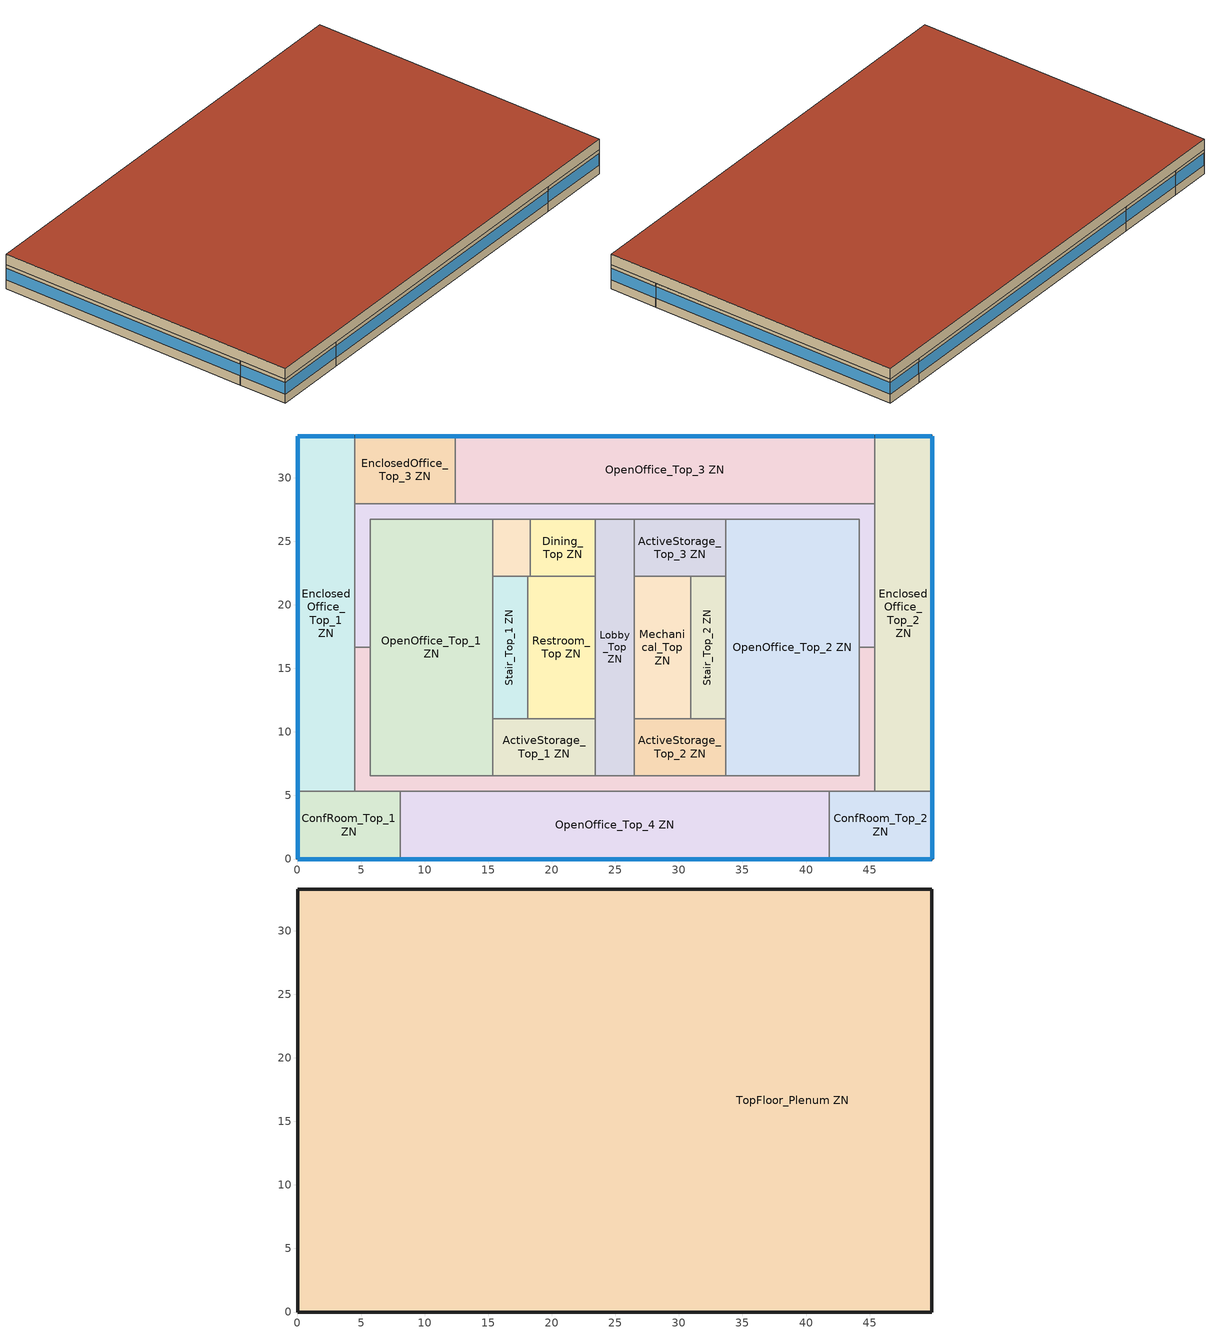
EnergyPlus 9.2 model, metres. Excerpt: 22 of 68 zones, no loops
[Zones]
ActiveStorage_Top_1 ZN
 floor to MidFloor_Plenum ZN (Typical Interior Floor): 23.43,11.04 23.43,6.56 15.35,6.56 15.35,11.04 z7.92
 wall to Restroom_Top ZN (Typical Interior Wall): 23.43,11.04 18.1,11.04 z7.92:10.67
 wall to OpenOffice_Top_1 ZN (Typical Interior Wall): 15.35,11.04 15.35,6.56 z7.92:10.67
 wall to Corridor_Top_1 ZN (Typical Interior Wall): 15.35,6.56 23.43,6.56 z7.92:10.67
 wall to Lobby_Top ZN (Typical Interior Wall): 23.43,6.56 23.43,11.04 z7.92:10.67
 wall to Stair_Top_1 ZN (Typical Interior Wall): 18.1,11.04 15.35,11.04 z7.92:10.67
ActiveStorage_Top_2 ZN
 floor to MidFloor_Plenum ZN (Typical Interior Floor): 33.67,11.04 33.67,6.56 26.48,6.56 26.48,11.04 z7.92
 wall to Lobby_Top ZN (Typical Interior Wall): 26.48,11.04 26.48,6.56 z7.92:10.67
 wall to Mechanical_Top ZN (Typical Interior Wall): 30.93,11.04 26.48,11.04 z7.92:10.67
 wall to Corridor_Top_1 ZN (Typical Interior Wall): 26.48,6.56 33.67,6.56 z7.92:10.67
 wall to OpenOffice_Top_2 ZN (Typical Interior Wall): 33.67,6.56 33.67,11.04 z7.92:10.67
 wall to Stair_Top_2 ZN (Typical Interior Wall): 33.67,11.04 30.93,11.04 z7.92:10.67
ActiveStorage_Top_3 ZN
 floor to MidFloor_Plenum ZN (Typical Interior Floor): 33.67,26.71 33.67,22.23 26.48,22.23 26.48,26.71 z7.92
 wall to Stair_Top_2 ZN (Typical Interior Wall): 30.93,22.23 33.67,22.23 z7.92:10.67
 wall to Mechanical_Top ZN (Typical Interior Wall): 26.48,22.23 30.93,22.23 z7.92:10.67
 wall to Lobby_Top ZN (Typical Interior Wall): 26.48,26.71 26.48,22.23 z7.92:10.67
 wall to Corridor_Top_2 ZN (Typical Interior Wall): 33.67,26.71 26.48,26.71 z7.92:10.67
 wall to OpenOffice_Top_2 ZN (Typical Interior Wall): 33.67,22.23 33.67,26.71 z7.92:10.67
ActiveStorage_Top_4 ZN
 floor to MidFloor_Plenum ZN (Typical Interior Floor): 18.31,26.71 18.31,22.23 15.35,22.23 15.35,26.71 z7.92
 wall to Dining_Top ZN (Typical Interior Wall): 18.31,22.23 18.31,26.71 z7.92:10.67
 wall to Restroom_Top ZN (Typical Interior Wall): 18.1,22.23 18.31,22.23 z7.92:10.67
 wall to OpenOffice_Top_1 ZN (Typical Interior Wall): 15.35,26.71 15.35,22.23 z7.92:10.67
 wall to Corridor_Top_2 ZN (Typical Interior Wall): 18.31,26.71 15.35,26.71 z7.92:10.67
 wall to Stair_Top_1 ZN (Typical Interior Wall): 15.35,22.23 18.1,22.23 z7.92:10.67
ConfRoom_Top_1 ZN
 floor to MidFloor_Plenum ZN (Typical Interior Floor): 8.07,5.34 8.07,0 0,0 0,5.34 z7.92
 wall outside (Typical Insulated Steel Framed Exterior Wall R-12.2): 0,5.34 0,0 8.07,0 z7.92:10.67
 wall to Corridor_Top_1 ZN (Typical Interior Wall): 8.07,5.34 4.5,5.34 z7.92:10.67
 wall to OpenOffice_Top_4 ZN (Typical Interior Wall): 8.07,0 8.07,5.34 z7.92:10.67
 wall to EnclosedOffice_Top_1 ZN (Typical Interior Wall): 4.5,5.34 0,5.34 z7.92:10.67
 window (window_baseline): 0.03,0 8.04,0 z8.95:10.26; 0,5.32 0,0.03 z8.95:10.27
ConfRoom_Top_2 ZN
 floor to MidFloor_Plenum ZN (Typical Interior Floor): 49.91,5.34 49.91,0 41.84,0 41.84,5.34 z7.92
 wall outside (Typical Insulated Steel Framed Exterior Wall R-12.2): 41.84,0 49.91,0 49.91,5.34 z7.92:10.67
 wall to Corridor_Top_1 ZN (Typical Interior Wall): 45.41,5.34 41.84,5.34 z7.92:10.67
 wall to OpenOffice_Top_4 ZN (Typical Interior Wall): 41.84,5.34 41.84,0 z7.92:10.67
 wall to EnclosedOffice_Top_2 ZN (Typical Interior Wall): 49.91,5.34 45.41,5.34 z7.92:10.67
 window (window_baseline): 49.91,0.03 49.91,5.32 z8.95:10.27; 41.87,0 49.89,0 z8.95:10.26
Corridor_Top_1 ZN
 floor to MidFloor_Plenum ZN (Typical Interior Floor): 45.41,16.64 45.41,5.34 4.5,5.34 4.5,16.64 5.72,16.64 5.72,6.56 44.19,6.56 44.19,16.64 z7.92
 wall to Lobby_Top ZN (Typical Interior Wall): 26.48,6.56 23.43,6.56 z7.92:10.67
 wall to OpenOffice_Top_1 ZN (Typical Interior Wall): 15.35,6.56 5.72,6.56 5.72,16.64 z7.92:10.67
 wall to OpenOffice_Top_4 ZN (Typical Interior Wall): 8.07,5.34 16.57,5.34 33.34,5.34 41.84,5.34 z7.92:10.67
 wall to Corridor_Top_2 ZN (Typical Interior Wall): 5.72,16.64 4.5,16.64 / 45.41,16.64 44.19,16.64 z7.92:10.67
 wall to OpenOffice_Top_2 ZN (Typical Interior Wall): 44.19,16.64 44.19,6.56 33.67,6.56 z7.92:10.67
 wall to EnclosedOffice_Top_2 ZN (Typical Interior Wall): 45.41,5.34 45.41,16.64 z7.92:10.67
 wall to EnclosedOffice_Top_1 ZN (Typical Interior Wall): 4.5,16.64 4.5,5.34 z7.92:10.67
Corridor_Top_2 ZN
 floor to MidFloor_Plenum ZN (Typical Interior Floor): 45.41,27.93 45.41,16.64 44.19,16.64 44.19,26.71 5.72,26.71 5.72,16.64 4.5,16.64 4.5,27.93 z7.92
 wall to EnclosedOffice_Top_1 ZN (Typical Interior Wall): 4.5,27.93 4.5,16.64 z7.92:10.67
 wall to EnclosedOffice_Top_3 ZN (Typical Interior Wall): 12.39,27.93 10.08,27.93 4.5,27.93 z7.92:10.67
 wall to EnclosedOffice_Top_2 ZN (Typical Interior Wall): 45.41,16.64 45.41,27.93 z7.92:10.67
 wall to Dining_Top ZN (Typical Interior Wall): 18.31,26.71 23.43,26.71 z7.92:10.67
 wall to OpenOffice_Top_2 ZN (Typical Interior Wall): 33.67,26.71 44.19,26.71 44.19,16.64 z7.92:10.67
 wall to OpenOffice_Top_1 ZN (Typical Interior Wall): 5.72,16.64 5.72,26.71 15.35,26.71 z7.92:10.67
 wall to Lobby_Top ZN (Typical Interior Wall): 23.43,26.71 26.48,26.71 z7.92:10.67
 wall to OpenOffice_Top_3 ZN (Typical Interior Wall): 45.41,27.93 12.39,27.93 z7.92:10.67
Dining_Top ZN
 floor to MidFloor_Plenum ZN (Typical Interior Floor): 23.43,26.71 23.43,22.23 18.31,22.23 18.31,26.71 z7.92
 wall to Restroom_Top ZN (Typical Interior Wall): 18.31,22.23 23.43,22.23 z7.92:10.67
 wall to Lobby_Top ZN (Typical Interior Wall): 23.43,22.23 23.43,26.71 z7.92:10.67
EnclosedOffice_Top_1 ZN
 floor to MidFloor_Plenum ZN (Typical Interior Floor): 4.5,33.27 4.5,5.34 0,5.34 0,33.27 z7.92
 wall outside (Typical Insulated Steel Framed Exterior Wall R-12.2): 4.5,33.27 0,33.27 0,5.34 z7.92:10.67
 wall to EnclosedOffice_Top_3 ZN (Typical Interior Wall): 4.5,27.93 4.5,33.27 z7.92:10.67
 window (window_baseline): 4.48,33.27 0.03,33.27 z8.95:10.27; 0,33.25 0,5.37 z8.95:10.26
EnclosedOffice_Top_2 ZN
 floor to MidFloor_Plenum ZN (Typical Interior Floor): 49.91,33.27 49.91,5.34 45.41,5.34 45.41,33.27 z7.92
 wall outside (Typical Insulated Steel Framed Exterior Wall R-12.2): 49.91,5.34 49.91,33.27 45.41,33.27 z7.92:10.67
 wall to OpenOffice_Top_3 ZN (Typical Interior Wall): 45.41,33.27 45.41,27.93 z7.92:10.67
 window (window_baseline): 49.89,33.27 45.43,33.27 z8.95:10.27; 49.91,5.37 49.91,33.25 z8.95:10.26
EnclosedOffice_Top_3 ZN
 floor to MidFloor_Plenum ZN (Typical Interior Floor): 12.39,33.27 12.39,27.93 4.5,27.93 4.5,33.27 z7.92
 wall outside (Typical Insulated Steel Framed Exterior Wall R-12.2): 12.39,33.27 4.5,33.27 z7.92:10.67
 wall to OpenOffice_Top_3 ZN (Typical Interior Wall): 12.39,27.93 12.39,33.27 z7.92:10.67
 window (window_baseline): 12.37,33.27 4.53,33.27 z8.95:10.26
Lobby_Top ZN
 floor to MidFloor_Plenum ZN (Typical Interior Floor): 26.48,26.71 26.48,6.56 23.43,6.56 23.43,26.71 z7.92
 wall to Restroom_Top ZN (Typical Interior Wall): 23.43,22.23 23.43,11.04 z7.92:10.67
 wall to Mechanical_Top ZN (Typical Interior Wall): 26.48,11.04 26.48,22.23 z7.92:10.67
Mechanical_Top ZN
 floor to MidFloor_Plenum ZN (Typical Interior Floor): 30.93,22.23 30.93,11.04 26.48,11.04 26.48,22.23 z7.92
 wall to Stair_Top_2 ZN (Typical Interior Wall): 30.93,11.04 30.93,22.23 z7.92:10.67
OpenOffice_Top_1 ZN
 floor to MidFloor_Plenum ZN (Typical Interior Floor): 15.35,26.71 15.35,6.56 5.72,6.56 5.72,26.71 z7.92
 wall to Stair_Top_1 ZN (Typical Interior Wall): 15.35,11.04 15.35,22.23 z7.92:10.67
OpenOffice_Top_2 ZN
 floor to MidFloor_Plenum ZN (Typical Interior Floor): 44.19,26.71 44.19,6.56 33.67,6.56 33.67,26.71 z7.92
 wall to Stair_Top_2 ZN (Typical Interior Wall): 33.67,22.23 33.67,11.04 z7.92:10.67
OpenOffice_Top_3 ZN
 floor to MidFloor_Plenum ZN (Typical Interior Floor): 45.41,33.27 45.41,27.93 12.39,27.93 12.39,33.27 z7.92
 wall outside (Typical Insulated Steel Framed Exterior Wall R-12.2): 45.41,33.27 12.39,33.27 z7.92:10.67
 window (window_baseline): 45.38,33.27 12.42,33.27 z8.95:10.26
OpenOffice_Top_4 ZN
 floor to MidFloor_Plenum ZN (Typical Interior Floor): 41.84,5.34 41.84,0 8.07,0 8.07,5.34 z7.92
 wall outside (Typical Insulated Steel Framed Exterior Wall R-12.2): 8.07,0 41.84,0 z7.92:10.67
 window (window_baseline): 8.09,0 41.82,0 z8.95:10.26
Restroom_Top ZN
 floor to MidFloor_Plenum ZN (Typical Interior Floor): 23.43,22.23 23.43,11.04 18.1,11.04 18.1,22.23 z7.92
 wall to Stair_Top_1 ZN (Typical Interior Wall): 18.1,22.23 18.1,11.04 z7.92:10.67
Stair_Top_1 ZN
 floor to MidFloor_Plenum ZN (Typical Interior Floor): 18.1,22.23 18.1,11.04 15.35,11.04 15.35,22.23 z7.92
Stair_Top_2 ZN
 floor to MidFloor_Plenum ZN (Typical Interior Floor): 33.67,22.23 33.67,11.04 30.93,11.04 30.93,22.23 z7.92
TopFloor_Plenum ZN
 floor to EnclosedOffice_Top_1 ZN (Typical Interior Floor): 4.5,33.27 4.5,5.34 0,5.34 0,33.27 z10.67
 floor to ConfRoom_Top_1 ZN (Typical Interior Floor): 8.07,5.34 8.07,0 0,0 0,5.34 z10.67
 floor to EnclosedOffice_Top_2 ZN (Typical Interior Floor): 49.91,33.27 49.91,5.34 45.41,5.34 45.41,33.27 z10.67
 floor to Corridor_Top_1 ZN (Typical Interior Floor): 45.41,16.64 45.41,5.34 4.5,5.34 4.5,16.64 5.72,16.64 5.72,6.56 44.19,6.56 44.19,16.64 z10.67
 floor to Corridor_Top_2 ZN (Typical Interior Floor): 45.41,27.93 45.41,16.64 44.19,16.64 44.19,26.71 5.72,26.71 5.72,16.64 4.5,16.64 4.5,27.93 z10.67
 floor to OpenOffice_Top_2 ZN (Typical Interior Floor): 44.19,26.71 44.19,6.56 33.67,6.56 33.67,26.71 z10.67
 floor to OpenOffice_Top_1 ZN (Typical Interior Floor): 15.35,26.71 15.35,6.56 5.72,6.56 5.72,26.71 z10.67
 floor to Stair_Top_1 ZN (Typical Interior Floor): 18.1,22.23 18.1,11.04 15.35,11.04 15.35,22.23 z10.67
 floor to EnclosedOffice_Top_3 ZN (Typical Interior Floor): 12.39,33.27 12.39,27.93 4.5,27.93 4.5,33.27 z10.67
 floor to OpenOffice_Top_3 ZN (Typical Interior Floor): 45.41,33.27 45.41,27.93 12.39,27.93 12.39,33.27 z10.67
 floor to OpenOffice_Top_4 ZN (Typical Interior Floor): 41.84,5.34 41.84,0 8.07,0 8.07,5.34 z10.67
 floor to Lobby_Top ZN (Typical Interior Floor): 26.48,26.71 26.48,6.56 23.43,6.56 23.43,26.71 z10.67
 floor to ConfRoom_Top_2 ZN (Typical Interior Floor): 49.91,5.34 49.91,0 41.84,0 41.84,5.34 z10.67
 floor to ActiveStorage_Top_4 ZN (Typical Interior Floor): 18.31,26.71 18.31,22.23 15.35,22.23 15.35,26.71 z10.67
 floor to ActiveStorage_Top_2 ZN (Typical Interior Floor): 33.67,11.04 33.67,6.56 26.48,6.56 26.48,11.04 z10.67
 floor to Restroom_Top ZN (Typical Interior Floor): 23.43,22.23 23.43,11.04 18.1,11.04 18.1,22.23 z10.67
 floor to Mechanical_Top ZN (Typical Interior Floor): 30.93,22.23 30.93,11.04 26.48,11.04 26.48,22.23 z10.67
 floor to ActiveStorage_Top_1 ZN (Typical Interior Floor): 23.43,11.04 23.43,6.56 15.35,6.56 15.35,11.04 z10.67
 floor to Dining_Top ZN (Typical Interior Floor): 23.43,26.71 23.43,22.23 18.31,22.23 18.31,26.71 z10.67
 floor to ActiveStorage_Top_3 ZN (Typical Interior Floor): 33.67,26.71 33.67,22.23 26.48,22.23 26.48,26.71 z10.67
 floor to Stair_Top_2 ZN (Typical Interior Floor): 33.67,22.23 33.67,11.04 30.93,11.04 30.93,22.23 z10.67
 wall outside (Typical Insulated Steel Framed Exterior Wall R-12.2): 0,33.27 0,0 49.91,0 49.91,33.27 0,33.27 z10.67:11.89
 roof outside (Typical IEAD Roof R-19.61): 49.91,0 49.91,33.27 0,33.27 0,0 z11.89
[Building]
-MediumOfficeDetailed-ASHRAE 169-2006-5B created: 2019-07-17 09:31:57 -0700: Terrain=City
[Site:Location]
Boise Air Terminal  Uo_ID_USA: Latitude {deg}=43.62; Longitude {deg}=-116.21; Time Zone {hr}=-7; Elevation {m}=701
[SizingPeriod:DesignDay] Day of Month=21; Dry-Bulb Temperature Range Modifier Type=DefaultMultipliers; Humidity Condition Type=Wetbulb; Barometric Pressure {Pa}=93182; Rain Indicator=No; Snow Indicator=No; Daylight Saving Time Indicator=No
Name | Month | Day Type | Maximum Dry-Bulb Temperature {C} | Daily Dry-Bulb Temperature Range {deltaC} | Wetbulb or DewPoint at Maximum Dry-Bulb {C} | Wind Speed {m/s} | Wind Direction {deg} | Solar Model Indicator | ASHRAE Clear Sky Optical Depth for Beam Irradiance (taub) | ASHRAE Clear Sky Optical Depth for Diffuse Irradiance (taud) | Sky Clearness
Boise Air Terminal  Uo Ann Clg .4% Condns DB=>MWB | 7 | SummerDesignDay | 36.7 | 16.7 | 17.9 | 4.2 | 330 | ASHRAETau | 0.398 | 2.125
Boise Air Terminal  Uo Ann Htg 99.6% Condns DB | 12 | WinterDesignDay | -16.3 | 0 | -16.3 | 2.3 | 120 | ASHRAEClearSky |  |  | 0
[Site:GroundTemperature:BuildingSurface]
19.527, 19.502, 19.536, 19.598, 20.002, 21.64, 22.225, 22.375, 21.449, 20.121, 19.802, 19.633
[Site:WaterMainsTemperature]
Calculation Method=Correlation; Annual Average Outdoor Air Temperature {C}=11.15; Maximum Difference In Monthly Average Outdoor Air Temperatures {deltaC}=26.2
[Material] Thermal Absorptance=0.9; Solar Absorptance=0.7
Name | Roughness | Thickness {m} | Conductivity {W/m-K} | Density {kg/m3} | Specific Heat {J/kg-K} | Visible Absorptance
100mm Normalweight concrete floor | MediumSmooth | 0.1016 | 2.31 | 2322 | 832 | 0.7
25mm Stucco | Smooth | 0.0254 | 0.72 | 1856 | 840 | 0.7
5/8 in. Gypsum Board | MediumSmooth | 0.0159 | 0.16 | 800 | 1090 | 0.7
G01 13mm gypsum board | Smooth | 0.0127 | 0.16 | 800 | 1090 | 0.5
Metal Roof Surface | Smooth | 0.0008 | 45.28 | 7824 | 500 | 0.7
Roof Membrane | VeryRough | 0.0095 | 0.16 | 1121.29 | 1460 | 0.7
Std Wood 6inch | MediumSmooth | 0.15 | 0.12 | 540 | 1210 | 0.7
[Material:NoMass] Thermal Absorptance=0.9; Solar Absorptance=0.7
Name | Roughness | Thermal Resistance {m2-K/W} | Visible Absorptance
CP02 CARPET PAD | VeryRough | 0.21648 | 0.8
Typical Insulation R-10.02 | Smooth | 1.76396 | 0.7
Typical Insulation R-18.49 | Smooth | 3.25638 | 0.7
[WindowMaterial:SimpleGlazingSystem]
U 0.59 SHGC 0.39 Simple Glazing U-1.18 SHGC 0.39: U-Factor {W/m2-K}=6.72051; Solar Heat Gain Coefficient=0.39; Visible Transmittance=0.31
[Construction]
InteriorFurnishings: Std Wood 6inch
Typical IEAD Roof R-19.61: Roof Membrane, Typical Insulation R-18.49, Metal Roof Surface
Typical Insulated Steel Framed Exterior Wall R-12.2: 25mm Stucco, 5/8 in. Gypsum Board, Typical Insulation R-10.02, 5/8 in. Gypsum Board
Typical Interior Floor: 100mm Normalweight concrete floor, CP02 CARPET PAD
Typical Interior Wall: G01 13mm gypsum board, G01 13mm gypsum board
window_baseline: U 0.59 SHGC 0.39 Simple Glazing U-1.18 SHGC 0.39
[Zone]
Name | Part of Total Floor Area
ActiveStorage_Top_1 ZN; ActiveStorage_Top_2 ZN; ActiveStorage_Top_3 ZN; ActiveStorage_Top_4 ZN; ConfRoom_Top_1 ZN; ConfRoom_Top_2 ZN; Corridor_Top_1 ZN; Corridor_Top_2 ZN; Dining_Top ZN; EnclosedOffice_Top_1 ZN; EnclosedOffice_Top_2 ZN; EnclosedOffice_Top_3 ZN; Lobby_Top ZN; Mechanical_Top ZN; OpenOffice_Top_1 ZN; OpenOffice_Top_2 ZN; OpenOffice_Top_3 ZN; OpenOffice_Top_4 ZN; Restroom_Top ZN; Stair_Top_1 ZN; Stair_Top_2 ZN
TopFloor_Plenum ZN | No
[InternalMass] Construction=InteriorFurnishings
Name | Zone or ZoneList | Surface Area {m2}
ActiveStorage_Top_1 Mass | ActiveStorage_Top_1 ZN | 72.3705
ActiveStorage_Top_2 Mass | ActiveStorage_Top_2 ZN | 64.4479
ActiveStorage_Top_3 Mass | ActiveStorage_Top_3 ZN | 64.4479
ActiveStorage_Top_4 Mass | ActiveStorage_Top_4 ZN | 26.4846
ConfRoom_Top_1 Mass | ConfRoom_Top_1 ZN | 86.211
ConfRoom_Top_2 Mass | ConfRoom_Top_2 ZN | 86.211
Corridor_Top_1 Mass | Corridor_Top_1 ZN | 148.881
Corridor_Top_2 Mass | Corridor_Top_2 ZN | 148.881
Dining_Top Mass | Dining_Top ZN | 45.8859
EnclosedOffice_Top_1 Mass | EnclosedOffice_Top_1 ZN | 251.597
EnclosedOffice_Top_2 Mass | EnclosedOffice_Top_2 ZN | 251.597
EnclosedOffice_Top_3 Mass | EnclosedOffice_Top_3 ZN | 84.2524
Lobby_Top Mass | Lobby_Top ZN | 122.855
Mechanical_Top Mass | Mechanical_Top ZN | 99.6165
OpenOffice_Top_1 Mass | OpenOffice_Top_1 ZN | 388.208
OpenOffice_Top_2 Mass | OpenOffice_Top_2 ZN | 423.848
OpenOffice_Top_3 Mass | OpenOffice_Top_3 ZN | 352.626
OpenOffice_Top_4 Mass | OpenOffice_Top_4 ZN | 360.821
Restroom_Top Mass | Restroom_Top ZN | 119.412
Stair_Top_1 Mass | Stair_Top_1 ZN | 61.4118
Stair_Top_2 Mass | Stair_Top_2 ZN | 61.4118
TopFloor_Plenum Mass | TopFloor_Plenum ZN | 3321.48
[ZoneInfiltration:DesignFlowRate] Design Flow Rate Calculation Method=Flow/ExteriorArea; Constant Term Coefficient=1; Temperature Term Coefficient=0; Velocity Term Coefficient=0; Velocity Squared Term Coefficient=0
Name | Zone or ZoneList | Schedule | Flow per Exterior Surface Area {m3/s-m2}
ConfRoom_Top_1 Infiltration | ConfRoom_Top_1 ZN | Medium Office Infil Quarter On | 0.00102523
ConfRoom_Top_2 Infiltration | ConfRoom_Top_2 ZN | Medium Office Infil Quarter On | 0.00102523
EnclosedOffice_Top_1 Infiltration | EnclosedOffice_Top_1 ZN | Medium Office Infil Quarter On | 0.00102523
EnclosedOffice_Top_2 Infiltration | EnclosedOffice_Top_2 ZN | Medium Office Infil Quarter On | 0.00102523
EnclosedOffice_Top_3 Infiltration | EnclosedOffice_Top_3 ZN | Medium Office Infil Quarter On | 0.00102523
OpenOffice_Top_3 Infiltration | OpenOffice_Top_3 ZN | Medium Office Infil Quarter On | 0.00102523
OpenOffice_Top_4 Infiltration | OpenOffice_Top_4 ZN | Medium Office Infil Quarter On | 0.00102523
TopFloor_Plenum Infiltration | TopFloor_Plenum ZN | Always On Discrete | 0.00011159
[Exterior:Lights]
NonDimming Exterior Lights Def: Schedule=OfficeMedium Exterior_Lgt_ALWAYS_ON; Design Level {W}=17809; Control Option=AstronomicalClock
[AirLoopHVAC:ReturnPlenum]
Air Loop HVAC Return Plenum 3: Zone=TopFloor_Plenum ZN
[Schedule:Day:Interval]
Medium Office Infil Quarter On Default; Medium Office Infil Quarter On Summer Design Day: No, 06:00, 1, 22:00, 0.25, 24:00, 1
Medium Office Infil Quarter On Sun Day; OfficeMedium Exterior_Lgt_ALWAYS_ON Default; OfficeMedium Exterior_Lgt_ALWAYS_ON Summer Design Day; OfficeMedium Exterior_Lgt_ALWAYS_ON Winter Design Day: No, 24:00, 1
Medium Office Infil Quarter On Winter Design Day; Medium Office Infil Quarter On WntrDsn|Sat Day: No, 06:00, 1, 18:00, 0.25, 24:00, 1
[Schedule:Week:Daily]
Medium Office Infil Quarter On Week Rule - Jan1-Dec31: Medium Office Infil Quarter On Sun Day, Medium Office Infil Quarter On Default, Medium Office Infil Quarter On Default, Medium Office Infil Quarter On Default, Medium Office Infil Quarter On Default, Medium Office Infil Quarter On Default, Medium Office Infil Quarter On WntrDsn|Sat Day, Medium Office Infil Quarter On Default, Medium Office Infil Quarter On Summer Design Day, Medium Office Infil Quarter On Winter Design Day, Medium Office Infil Quarter On Default, Medium Office Infil Quarter On Default
OfficeMedium Exterior_Lgt_ALWAYS_ON Week Rule - Jan1-Dec31: OfficeMedium Exterior_Lgt_ALWAYS_ON Default, OfficeMedium Exterior_Lgt_ALWAYS_ON Default, OfficeMedium Exterior_Lgt_ALWAYS_ON Default, OfficeMedium Exterior_Lgt_ALWAYS_ON Default, OfficeMedium Exterior_Lgt_ALWAYS_ON Default, OfficeMedium Exterior_Lgt_ALWAYS_ON Default, OfficeMedium Exterior_Lgt_ALWAYS_ON Default, OfficeMedium Exterior_Lgt_ALWAYS_ON Default, OfficeMedium Exterior_Lgt_ALWAYS_ON Summer Design Day, OfficeMedium Exterior_Lgt_ALWAYS_ON Winter Design Day, OfficeMedium Exterior_Lgt_ALWAYS_ON Default, OfficeMedium Exterior_Lgt_ALWAYS_ON Default
[Schedule:Year]
Medium Office Infil Quarter On: Medium Office Infil Quarter On Week Rule - Jan1-Dec31, 1, 1, 12, 31
OfficeMedium Exterior_Lgt_ALWAYS_ON: OfficeMedium Exterior_Lgt_ALWAYS_ON Week Rule - Jan1-Dec31, 1, 1, 12, 31
[Schedule:Constant]
Always On Discrete: OnOff, 1
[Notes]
------------------------- ASSIGNMENTS OF VARIABLES -------------------------
-------------- INCLUDE MEASURE PARAMETERS --------------
M1_Lighting_Core_LED_Fixture
M2_Lighting_Core_Light_Occupancy_Based_Controls
M3_Lighting_Core_Daylight_Dimming_Controls
M4_Lighting_Option_Network_Lighting_Controls_System
M9_Envelope_Option_Automated_Interior_Shades
M13_Other_Option_Load_Controls
M14_Other_Core_Metering_Performance_Monitoring
M1_Lighting_Core_LED_Fixture
M2_Lighting_Core_Light_Occupancy_Based_Controls
M3_Lighting_Core_Daylight_Dimming_Controls
M4_Lighting_Option_Network_Lighting_Controls_System
+++++ M6_HVAC_Core_ASHRAE_G36 ++++++
M6a_Air Economizer High Limits
M6c_time_averaged_ventilation
M6d_DualMax: VAV terminal unit with reheat
M6e_Trim and respond for supply air setpoint reset
M7_HVAC_Option_Ceiling_Fan_with_4F_Setpoint_Increase
M9_Envelope_Option_Automated_Interior_Shades
M13_Other_Option_Load_Controls
M14_Other_Core_Metering_Performance_Monitoring
M5_HVAC_Core_Hight_Efficiency_RTU
M6_HVAC_Core_ASHRAE_G36
M8_HVAC_Core_High_Efficiency_Low_Pressure_Drop_Filters
M10_Envelope_Option_Window_Films
M12_Envelope_Option_Cool_Roofs
M14_Other_Core_Metering_Performance_Monitoring
M1_Lighting_Core_LED_Fixture
M2_Lighting_Core_Light_Occupancy_Based_Controls
M3_Lighting_Core_Daylight_Dimming_Controls
M4_Lighting_Option_Network_Lighting_Controls_System
M5_HVAC_Core_Hight_Efficiency_RTU
+++++ M6_HVAC_Core_ASHRAE_G36 ++++++
M6a_Air Economizer High Limits
M6c_time_averaged_ventilation
M6e_DualMax: VAV terminal unit with reheat
M6f_Trim and respond for supply air setpoint reset
M7_HVAC_Option_Ceiling_Fan_with_4F_Setpoint_Increase
M8_HVAC_Core_High_Efficiency_Low_Pressure_Drop_Filters
M9_Envelope_Option_Automated_Interior_Shades
M10_Envelope_Option_Window_Films
M11_Envelope_Option_Secondary_Window_Inserts
M12_Envelope_Option_Cool_Roofs
M14_Other_Core_Metering_Performance_Monitoring
cl1_Lighting_Core_LED_Fixture
Tenant space
cl2_Lighting_Core_Light_Occupancy_bldgtyped_Controls
LightingOccControl schedule reflects occupant schedule
cl3_Lighting_Core_Daylight_Dimming_Controls
ol4_Lighting_Option_Network_Lighting_Controls_System: Excluded
ch5_HVAC_Core_Hight_Efficiency_RTU -- This measure has HVAC autosizing
this is only for medium office
+++++ M6_HVAC_Core_ASHRAE_G36 ++++++
ch6a_Air Economizer High Limits
##set1 designOAmethod[] "ProportionalControlBasedonOccupancySchedule"
